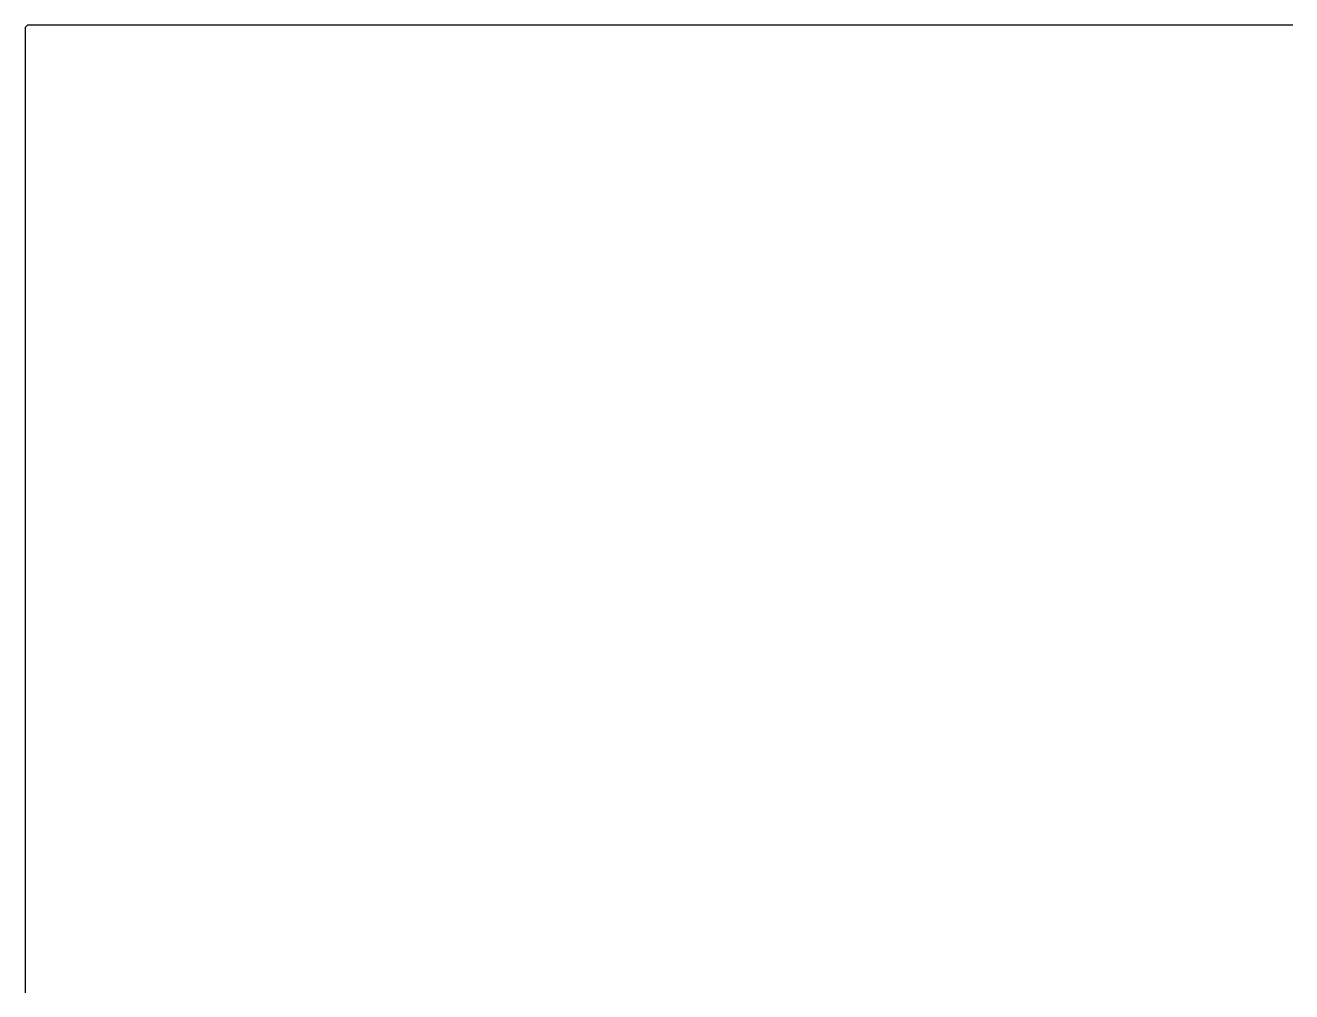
# Model space of a CAD drawing. Extents: x 7 to 316, y 15 to 485.
# Drawn here: x 7.4 to 84.4, y 426.4 to 485.2 of the extents above; entities that cross this region are included whole.
import ezdxf

# ---------------------------------------------------------------- set-up
doc = ezdxf.new("R2010")
doc.units = 0

msp = doc.modelspace()

# ---------------------------------------------------------------- linework, layer by layer
at = {"layer": 'contour_0'}
for p, q in [((7.5, 485.25), (7.375, 485.125)), ((7.375, 485.125), (7.375, 485)), ((7.375, 485), (7.375, 484.875)), ((7.375, 484.875), (7.375, 484.75)), ((7.375, 484.75), (7.375, 484.625)), ((7.625, 485.25), (7.5, 485.25)), ((7.5, 485.25), (7.5, 485.25)), ((7.75, 485.25), (7.625, 485.25)), ((7.875, 485.25), (7.75, 485.25)), ((8, 485.25), (7.875, 485.25)), ((8.125, 485.25), (8, 485.25)), ((8.25, 485.25), (8.125, 485.25)), ((8.375, 485.25), (8.25, 485.25)), ((8.5, 485.25), (8.375, 485.25)), ((8.625, 485.25), (8.5, 485.25)), ((8.75, 485.25), (8.625, 485.25)), ((8.875, 485.25), (8.75, 485.25)), ((9, 485.25), (8.875, 485.25)), ((9.125, 485.25), (9, 485.25)), ((9.25, 485.25), (9.125, 485.25)), ((9.375, 485.25), (9.25, 485.25)), ((9.5, 485.25), (9.375, 485.25)), ((9.625, 485.25), (9.5, 485.25)), ((9.75, 485.25), (9.625, 485.25)), ((9.875, 485.25), (9.75, 485.25)), ((10, 485.25), (9.875, 485.25)), ((10.125, 485.25), (10, 485.25)), ((10.25, 485.25), (10.125, 485.25)), ((10.375, 485.25), (10.25, 485.25)), ((10.5, 485.25), (10.375, 485.25)), ((10.625, 485.25), (10.5, 485.25)), ((10.75, 485.25), (10.625, 485.25)), ((10.875, 485.25), (10.75, 485.25)), ((11, 485.25), (10.875, 485.25)), ((11.125, 485.25), (11, 485.25)), ((11.25, 485.25), (11.125, 485.25)), ((11.375, 485.25), (11.25, 485.25)), ((11.5, 485.25), (11.375, 485.25)), ((11.625, 485.25), (11.5, 485.25)), ((11.75, 485.25), (11.625, 485.25)), ((11.875, 485.25), (11.75, 485.25)), ((12, 485.25), (11.875, 485.25)), ((12.125, 485.25), (12, 485.25)), ((12.25, 485.25), (12.125, 485.25)), ((12.375, 485.25), (12.25, 485.25)), ((12.5, 485.25), (12.375, 485.25)), ((12.625, 485.25), (12.5, 485.25)), ((12.75, 485.25), (12.625, 485.25)), ((12.875, 485.25), (12.75, 485.25)), ((13, 485.25), (12.875, 485.25)), ((13.125, 485.25), (13, 485.25)), ((13.25, 485.25), (13.125, 485.25)), ((13.375, 485.25), (13.25, 485.25)), ((13.5, 485.25), (13.375, 485.25)), ((13.625, 485.25), (13.5, 485.25)), ((13.75, 485.25), (13.625, 485.25)), ((13.875, 485.25), (13.75, 485.25)), ((14, 485.25), (13.875, 485.25)), ((14.125, 485.25), (14, 485.25)), ((14.25, 485.25), (14.125, 485.25)), ((14.375, 485.25), (14.25, 485.25)), ((14.5, 485.25), (14.375, 485.25)), ((14.625, 485.25), (14.5, 485.25)), ((14.75, 485.25), (14.625, 485.25)), ((14.875, 485.25), (14.75, 485.25)), ((15, 485.25), (14.875, 485.25)), ((15.125, 485.25), (15, 485.25)), ((15.25, 485.25), (15.125, 485.25)), ((15.375, 485.25), (15.25, 485.25)), ((15.5, 485.25), (15.375, 485.25)), ((15.625, 485.25), (15.5, 485.25)), ((15.75, 485.25), (15.625, 485.25)), ((15.875, 485.25), (15.75, 485.25)), ((16, 485.25), (15.875, 485.25)), ((16.125, 485.25), (16, 485.25)), ((16.25, 485.25), (16.125, 485.25)), ((16.375, 485.25), (16.25, 485.25)), ((16.5, 485.25), (16.375, 485.25)), ((16.625, 485.25), (16.5, 485.25)), ((16.75, 485.25), (16.625, 485.25)), ((16.875, 485.25), (16.75, 485.25)), ((17, 485.25), (16.875, 485.25)), ((17.125, 485.25), (17, 485.25)), ((17.25, 485.25), (17.125, 485.25)), ((17.375, 485.25), (17.25, 485.25)), ((17.5, 485.25), (17.375, 485.25)), ((17.625, 485.25), (17.5, 485.25)), ((17.75, 485.25), (17.625, 485.25)), ((17.875, 485.25), (17.75, 485.25)), ((18, 485.25), (17.875, 485.25)), ((18.125, 485.25), (18, 485.25)), ((18.25, 485.25), (18.125, 485.25)), ((18.375, 485.25), (18.25, 485.25)), ((18.5, 485.25), (18.375, 485.25)), ((18.625, 485.25), (18.5, 485.25)), ((18.75, 485.25), (18.625, 485.25)), ((18.875, 485.25), (18.75, 485.25)), ((19, 485.25), (18.875, 485.25)), ((19.125, 485.25), (19, 485.25)), ((19.25, 485.25), (19.125, 485.25)), ((19.375, 485.25), (19.25, 485.25)), ((19.5, 485.25), (19.375, 485.25)), ((19.625, 485.25), (19.5, 485.25)), ((19.75, 485.25), (19.625, 485.25)), ((19.875, 485.25), (19.75, 485.25)), ((20, 485.25), (19.875, 485.25)), ((20.125, 485.25), (20, 485.25)), ((20.25, 485.25), (20.125, 485.25)), ((20.375, 485.25), (20.25, 485.25)), ((20.5, 485.25), (20.375, 485.25)), ((20.625, 485.25), (20.5, 485.25)), ((20.75, 485.25), (20.625, 485.25)), ((20.875, 485.25), (20.75, 485.25)), ((21, 485.25), (20.875, 485.25)), ((21.125, 485.25), (21, 485.25)), ((21.25, 485.25), (21.125, 485.25)), ((21.375, 485.25), (21.25, 485.25)), ((21.5, 485.25), (21.375, 485.25)), ((21.625, 485.25), (21.5, 485.25)), ((21.75, 485.25), (21.625, 485.25)), ((21.875, 485.25), (21.75, 485.25)), ((22, 485.25), (21.875, 485.25)), ((22.125, 485.25), (22, 485.25)), ((22.25, 485.25), (22.125, 485.25)), ((22.375, 485.25), (22.25, 485.25)), ((22.5, 485.25), (22.375, 485.25)), ((22.625, 485.25), (22.5, 485.25)), ((22.75, 485.25), (22.625, 485.25)), ((22.875, 485.25), (22.75, 485.25)), ((23, 485.25), (22.875, 485.25)), ((23.125, 485.25), (23, 485.25)), ((23.25, 485.25), (23.125, 485.25)), ((23.375, 485.25), (23.25, 485.25)), ((23.5, 485.25), (23.375, 485.25)), ((23.625, 485.25), (23.5, 485.25)), ((23.75, 485.25), (23.625, 485.25)), ((23.875, 485.25), (23.75, 485.25)), ((24, 485.25), (23.875, 485.25)), ((24.125, 485.25), (24, 485.25)), ((24.25, 485.25), (24.125, 485.25)), ((24.375, 485.25), (24.25, 485.25)), ((24.5, 485.25), (24.375, 485.25)), ((24.625, 485.25), (24.5, 485.25)), ((24.75, 485.25), (24.625, 485.25)), ((24.875, 485.25), (24.75, 485.25)), ((25, 485.25), (24.875, 485.25)), ((25.125, 485.25), (25, 485.25)), ((25.25, 485.25), (25.125, 485.25)), ((25.375, 485.25), (25.25, 485.25)), ((25.5, 485.25), (25.375, 485.25)), ((25.625, 485.25), (25.5, 485.25)), ((25.75, 485.25), (25.625, 485.25)), ((25.875, 485.25), (25.75, 485.25)), ((26, 485.25), (25.875, 485.25)), ((26.125, 485.25), (26, 485.25)), ((26.25, 485.25), (26.125, 485.25)), ((26.375, 485.25), (26.25, 485.25)), ((26.5, 485.25), (26.375, 485.25)), ((26.625, 485.25), (26.5, 485.25)), ((26.75, 485.25), (26.625, 485.25)), ((26.875, 485.25), (26.75, 485.25)), ((27, 485.25), (26.875, 485.25)), ((27.125, 485.25), (27, 485.25)), ((27.25, 485.25), (27.125, 485.25)), ((27.375, 485.25), (27.25, 485.25)), ((27.5, 485.25), (27.375, 485.25)), ((27.625, 485.25), (27.5, 485.25)), ((27.75, 485.25), (27.625, 485.25)), ((27.875, 485.25), (27.75, 485.25)), ((28, 485.25), (27.875, 485.25)), ((28.125, 485.25), (28, 485.25)), ((28.25, 485.25), (28.125, 485.25)), ((28.375, 485.25), (28.25, 485.25)), ((28.5, 485.25), (28.375, 485.25)), ((28.625, 485.25), (28.5, 485.25)), ((28.75, 485.25), (28.625, 485.25)), ((28.875, 485.25), (28.75, 485.25)), ((29, 485.25), (28.875, 485.25)), ((29.125, 485.25), (29, 485.25)), ((29.25, 485.25), (29.125, 485.25)), ((29.375, 485.25), (29.25, 485.25)), ((29.5, 485.25), (29.375, 485.25)), ((29.625, 485.25), (29.5, 485.25)), ((29.75, 485.25), (29.625, 485.25)), ((29.875, 485.25), (29.75, 485.25)), ((30, 485.25), (29.875, 485.25)), ((30.125, 485.25), (30, 485.25)), ((30.25, 485.25), (30.125, 485.25)), ((30.375, 485.25), (30.25, 485.25)), ((30.5, 485.25), (30.375, 485.25)), ((30.625, 485.25), (30.5, 485.25)), ((30.75, 485.25), (30.625, 485.25)), ((30.875, 485.25), (30.75, 485.25)), ((31, 485.25), (30.875, 485.25)), ((31.125, 485.25), (31, 485.25)), ((31.25, 485.25), (31.125, 485.25)), ((31.375, 485.25), (31.25, 485.25)), ((31.5, 485.25), (31.375, 485.25)), ((31.625, 485.25), (31.5, 485.25)), ((31.75, 485.25), (31.625, 485.25)), ((31.875, 485.25), (31.75, 485.25)), ((32, 485.25), (31.875, 485.25)), ((32.125, 485.25), (32, 485.25)), ((32.25, 485.25), (32.125, 485.25)), ((32.375, 485.25), (32.25, 485.25)), ((32.5, 485.25), (32.375, 485.25)), ((32.625, 485.25), (32.5, 485.25)), ((32.75, 485.25), (32.625, 485.25)), ((32.875, 485.25), (32.75, 485.25)), ((33, 485.25), (32.875, 485.25)), ((33.125, 485.25), (33, 485.25)), ((33.25, 485.25), (33.125, 485.25)), ((33.375, 485.25), (33.25, 485.25)), ((33.5, 485.25), (33.375, 485.25)), ((33.625, 485.25), (33.5, 485.25)), ((33.75, 485.25), (33.625, 485.25)), ((33.875, 485.25), (33.75, 485.25)), ((34, 485.25), (33.875, 485.25)), ((34.125, 485.25), (34, 485.25)), ((34.25, 485.25), (34.125, 485.25)), ((34.375, 485.25), (34.25, 485.25)), ((34.5, 485.25), (34.375, 485.25)), ((34.625, 485.25), (34.5, 485.25)), ((34.75, 485.25), (34.625, 485.25)), ((34.875, 485.25), (34.75, 485.25)), ((35, 485.25), (34.875, 485.25)), ((35.125, 485.25), (35, 485.25)), ((35.25, 485.25), (35.125, 485.25)), ((35.375, 485.25), (35.25, 485.25)), ((35.5, 485.25), (35.375, 485.25)), ((35.625, 485.25), (35.5, 485.25)), ((35.75, 485.25), (35.625, 485.25)), ((35.875, 485.25), (35.75, 485.25)), ((36, 485.25), (35.875, 485.25)), ((36.125, 485.25), (36, 485.25)), ((36.25, 485.25), (36.125, 485.25)), ((36.375, 485.25), (36.25, 485.25)), ((36.5, 485.25), (36.375, 485.25)), ((36.625, 485.25), (36.5, 485.25)), ((36.75, 485.25), (36.625, 485.25)), ((36.875, 485.25), (36.75, 485.25)), ((37, 485.25), (36.875, 485.25)), ((37.125, 485.25), (37, 485.25)), ((37.25, 485.25), (37.125, 485.25)), ((37.375, 485.25), (37.25, 485.25)), ((37.5, 485.25), (37.375, 485.25)), ((37.625, 485.25), (37.5, 485.25)), ((37.75, 485.25), (37.625, 485.25)), ((37.875, 485.25), (37.75, 485.25)), ((38, 485.25), (37.875, 485.25)), ((38.125, 485.25), (38, 485.25)), ((38.25, 485.25), (38.125, 485.25)), ((38.375, 485.25), (38.25, 485.25)), ((38.5, 485.25), (38.375, 485.25)), ((38.625, 485.25), (38.5, 485.25)), ((38.75, 485.25), (38.625, 485.25)), ((38.875, 485.25), (38.75, 485.25)), ((39, 485.25), (38.875, 485.25)), ((39.125, 485.25), (39, 485.25)), ((39.25, 485.25), (39.125, 485.25)), ((39.375, 485.25), (39.25, 485.25)), ((39.5, 485.25), (39.375, 485.25)), ((39.625, 485.25), (39.5, 485.25)), ((39.75, 485.25), (39.625, 485.25)), ((39.875, 485.25), (39.75, 485.25)), ((40, 485.25), (39.875, 485.25)), ((40.125, 485.25), (40, 485.25)), ((40.25, 485.25), (40.125, 485.25)), ((40.375, 485.25), (40.25, 485.25)), ((40.5, 485.25), (40.375, 485.25)), ((40.625, 485.25), (40.5, 485.25)), ((40.75, 485.25), (40.625, 485.25)), ((40.875, 485.25), (40.75, 485.25)), ((41, 485.25), (40.875, 485.25)), ((41.125, 485.25), (41, 485.25)), ((41.25, 485.25), (41.125, 485.25)), ((41.375, 485.25), (41.25, 485.25)), ((41.5, 485.25), (41.375, 485.25)), ((41.625, 485.25), (41.5, 485.25)), ((41.75, 485.25), (41.625, 485.25)), ((41.875, 485.25), (41.75, 485.25)), ((42, 485.25), (41.875, 485.25)), ((42.125, 485.25), (42, 485.25)), ((42.25, 485.25), (42.125, 485.25)), ((42.375, 485.25), (42.25, 485.25)), ((42.5, 485.25), (42.375, 485.25)), ((42.625, 485.25), (42.5, 485.25)), ((42.75, 485.25), (42.625, 485.25)), ((42.875, 485.25), (42.75, 485.25)), ((43, 485.25), (42.875, 485.25)), ((43.125, 485.25), (43, 485.25)), ((43.25, 485.25), (43.125, 485.25)), ((43.375, 485.25), (43.25, 485.25)), ((43.5, 485.25), (43.375, 485.25)), ((43.625, 485.25), (43.5, 485.25)), ((43.75, 485.25), (43.625, 485.25)), ((43.875, 485.25), (43.75, 485.25)), ((44, 485.25), (43.875, 485.25)), ((44.125, 485.25), (44, 485.25)), ((44.25, 485.25), (44.125, 485.25)), ((44.375, 485.25), (44.25, 485.25)), ((44.5, 485.25), (44.375, 485.25)), ((44.625, 485.25), (44.5, 485.25)), ((44.75, 485.25), (44.625, 485.25)), ((44.875, 485.25), (44.75, 485.25)), ((45, 485.25), (44.875, 485.25)), ((45.125, 485.25), (45, 485.25)), ((45.25, 485.25), (45.125, 485.25)), ((45.375, 485.25), (45.25, 485.25)), ((45.5, 485.25), (45.375, 485.25)), ((45.625, 485.25), (45.5, 485.25)), ((45.75, 485.25), (45.625, 485.25)), ((45.875, 485.25), (45.75, 485.25)), ((46, 485.25), (45.875, 485.25)), ((46.125, 485.25), (46, 485.25)), ((46.25, 485.25), (46.125, 485.25)), ((46.375, 485.25), (46.25, 485.25)), ((46.5, 485.25), (46.375, 485.25)), ((46.625, 485.25), (46.5, 485.25)), ((46.75, 485.25), (46.625, 485.25)), ((46.875, 485.25), (46.75, 485.25)), ((47, 485.25), (46.875, 485.25)), ((47.125, 485.25), (47, 485.25)), ((47.25, 485.25), (47.125, 485.25)), ((47.375, 485.25), (47.25, 485.25)), ((47.5, 485.25), (47.375, 485.25)), ((47.625, 485.25), (47.5, 485.25)), ((47.75, 485.25), (47.625, 485.25)), ((47.875, 485.25), (47.75, 485.25)), ((48, 485.25), (47.875, 485.25)), ((48.125, 485.25), (48, 485.25)), ((48.25, 485.25), (48.125, 485.25)), ((48.375, 485.25), (48.25, 485.25)), ((48.5, 485.25), (48.375, 485.25)), ((48.625, 485.25), (48.5, 485.25)), ((48.75, 485.25), (48.625, 485.25)), ((48.875, 485.25), (48.75, 485.25)), ((49, 485.25), (48.875, 485.25)), ((49.125, 485.25), (49, 485.25)), ((49.25, 485.25), (49.125, 485.25)), ((49.375, 485.25), (49.25, 485.25)), ((49.5, 485.25), (49.375, 485.25)), ((49.625, 485.25), (49.5, 485.25)), ((49.75, 485.25), (49.625, 485.25)), ((49.875, 485.25), (49.75, 485.25)), ((50, 485.25), (49.875, 485.25)), ((50.125, 485.25), (50, 485.25)), ((50.25, 485.25), (50.125, 485.25)), ((50.375, 485.25), (50.25, 485.25)), ((50.5, 485.25), (50.375, 485.25)), ((50.625, 485.25), (50.5, 485.25)), ((50.75, 485.25), (50.625, 485.25)), ((50.875, 485.25), (50.75, 485.25)), ((51, 485.25), (50.875, 485.25)), ((51.125, 485.25), (51, 485.25)), ((51.25, 485.25), (51.125, 485.25)), ((51.375, 485.25), (51.25, 485.25)), ((51.5, 485.25), (51.375, 485.25)), ((51.625, 485.25), (51.5, 485.25)), ((51.75, 485.25), (51.625, 485.25)), ((51.875, 485.25), (51.75, 485.25)), ((52, 485.25), (51.875, 485.25)), ((52.125, 485.25), (52, 485.25)), ((52.25, 485.25), (52.125, 485.25)), ((52.375, 485.25), (52.25, 485.25)), ((52.5, 485.25), (52.375, 485.25)), ((52.625, 485.25), (52.5, 485.25)), ((52.75, 485.25), (52.625, 485.25)), ((52.875, 485.25), (52.75, 485.25)), ((53, 485.25), (52.875, 485.25)), ((53.125, 485.25), (53, 485.25)), ((53.25, 485.25), (53.125, 485.25)), ((53.375, 485.25), (53.25, 485.25)), ((53.5, 485.25), (53.375, 485.25)), ((53.625, 485.25), (53.5, 485.25)), ((53.75, 485.25), (53.625, 485.25)), ((53.875, 485.25), (53.75, 485.25)), ((54, 485.25), (53.875, 485.25)), ((54.125, 485.25), (54, 485.25)), ((54.25, 485.25), (54.125, 485.25)), ((54.375, 485.25), (54.25, 485.25)), ((54.5, 485.25), (54.375, 485.25)), ((54.625, 485.25), (54.5, 485.25)), ((54.75, 485.25), (54.625, 485.25)), ((54.875, 485.25), (54.75, 485.25)), ((55, 485.25), (54.875, 485.25)), ((55.125, 485.25), (55, 485.25)), ((55.25, 485.25), (55.125, 485.25)), ((55.375, 485.25), (55.25, 485.25)), ((55.5, 485.25), (55.375, 485.25)), ((55.625, 485.25), (55.5, 485.25)), ((55.75, 485.25), (55.625, 485.25)), ((55.875, 485.25), (55.75, 485.25)), ((56, 485.25), (55.875, 485.25)), ((56.125, 485.25), (56, 485.25)), ((56.25, 485.25), (56.125, 485.25)), ((56.375, 485.25), (56.25, 485.25)), ((56.5, 485.25), (56.375, 485.25)), ((56.625, 485.25), (56.5, 485.25)), ((56.75, 485.25), (56.625, 485.25)), ((56.875, 485.25), (56.75, 485.25)), ((57, 485.25), (56.875, 485.25)), ((57.125, 485.25), (57, 485.25)), ((57.25, 485.25), (57.125, 485.25)), ((57.375, 485.25), (57.25, 485.25)), ((57.5, 485.25), (57.375, 485.25)), ((57.625, 485.25), (57.5, 485.25)), ((57.75, 485.25), (57.625, 485.25)), ((57.875, 485.25), (57.75, 485.25)), ((58, 485.25), (57.875, 485.25)), ((58.125, 485.25), (58, 485.25)), ((58.25, 485.25), (58.125, 485.25)), ((58.375, 485.25), (58.25, 485.25)), ((58.5, 485.25), (58.375, 485.25)), ((58.625, 485.25), (58.5, 485.25)), ((58.75, 485.25), (58.625, 485.25)), ((58.875, 485.25), (58.75, 485.25)), ((59, 485.25), (58.875, 485.25)), ((59.125, 485.25), (59, 485.25)), ((59.25, 485.25), (59.125, 485.25)), ((59.375, 485.25), (59.25, 485.25)), ((59.5, 485.25), (59.375, 485.25)), ((59.625, 485.25), (59.5, 485.25)), ((59.75, 485.25), (59.625, 485.25)), ((59.875, 485.25), (59.75, 485.25)), ((60, 485.25), (59.875, 485.25)), ((60.125, 485.25), (60, 485.25)), ((60.25, 485.25), (60.125, 485.25)), ((60.375, 485.25), (60.25, 485.25)), ((60.5, 485.25), (60.375, 485.25)), ((60.625, 485.25), (60.5, 485.25)), ((60.75, 485.25), (60.625, 485.25)), ((60.875, 485.25), (60.75, 485.25)), ((61, 485.25), (60.875, 485.25)), ((61.125, 485.25), (61, 485.25)), ((61.25, 485.25), (61.125, 485.25)), ((61.375, 485.25), (61.25, 485.25)), ((61.5, 485.25), (61.375, 485.25)), ((61.625, 485.25), (61.5, 485.25)), ((61.75, 485.25), (61.625, 485.25)), ((61.875, 485.25), (61.75, 485.25)), ((62, 485.25), (61.875, 485.25)), ((62.125, 485.25), (62, 485.25)), ((62.25, 485.25), (62.125, 485.25)), ((62.375, 485.25), (62.25, 485.25)), ((62.5, 485.25), (62.375, 485.25)), ((62.625, 485.25), (62.5, 485.25)), ((62.75, 485.25), (62.625, 485.25)), ((62.875, 485.25), (62.75, 485.25)), ((63, 485.25), (62.875, 485.25)), ((63.125, 485.25), (63, 485.25)), ((63.25, 485.25), (63.125, 485.25)), ((63.375, 485.25), (63.25, 485.25)), ((63.5, 485.25), (63.375, 485.25)), ((63.625, 485.25), (63.5, 485.25)), ((63.75, 485.25), (63.625, 485.25)), ((63.875, 485.25), (63.75, 485.25)), ((64, 485.25), (63.875, 485.25)), ((64.125, 485.25), (64, 485.25)), ((64.25, 485.25), (64.125, 485.25)), ((64.375, 485.25), (64.25, 485.25)), ((64.5, 485.25), (64.375, 485.25)), ((64.625, 485.25), (64.5, 485.25)), ((64.75, 485.25), (64.625, 485.25)), ((64.875, 485.25), (64.75, 485.25)), ((65, 485.25), (64.875, 485.25)), ((65.125, 485.25), (65, 485.25)), ((65.25, 485.25), (65.125, 485.25)), ((65.375, 485.25), (65.25, 485.25)), ((65.5, 485.25), (65.375, 485.25)), ((65.625, 485.25), (65.5, 485.25)), ((65.75, 485.25), (65.625, 485.25)), ((65.875, 485.25), (65.75, 485.25)), ((66, 485.25), (65.875, 485.25)), ((66.125, 485.25), (66, 485.25)), ((66.25, 485.25), (66.125, 485.25)), ((66.375, 485.25), (66.25, 485.25)), ((66.5, 485.25), (66.375, 485.25)), ((66.625, 485.25), (66.5, 485.25)), ((66.75, 485.25), (66.625, 485.25)), ((66.875, 485.25), (66.75, 485.25)), ((67, 485.25), (66.875, 485.25)), ((67.125, 485.25), (67, 485.25)), ((67.25, 485.25), (67.125, 485.25)), ((67.375, 485.25), (67.25, 485.25)), ((67.5, 485.25), (67.375, 485.25)), ((67.625, 485.25), (67.5, 485.25)), ((67.75, 485.25), (67.625, 485.25)), ((67.875, 485.25), (67.75, 485.25)), ((68, 485.25), (67.875, 485.25)), ((68.125, 485.25), (68, 485.25)), ((68.25, 485.25), (68.125, 485.25)), ((68.375, 485.25), (68.25, 485.25)), ((68.5, 485.25), (68.375, 485.25)), ((68.625, 485.25), (68.5, 485.25)), ((68.75, 485.25), (68.625, 485.25)), ((68.875, 485.25), (68.75, 485.25)), ((69, 485.25), (68.875, 485.25)), ((69.125, 485.25), (69, 485.25)), ((69.25, 485.25), (69.125, 485.25)), ((69.375, 485.25), (69.25, 485.25)), ((69.5, 485.25), (69.375, 485.25)), ((69.625, 485.25), (69.5, 485.25)), ((69.75, 485.25), (69.625, 485.25)), ((69.875, 485.25), (69.75, 485.25)), ((70, 485.25), (69.875, 485.25)), ((70.125, 485.25), (70, 485.25)), ((70.25, 485.25), (70.125, 485.25)), ((70.375, 485.25), (70.25, 485.25)), ((70.5, 485.25), (70.375, 485.25)), ((70.625, 485.25), (70.5, 485.25)), ((70.75, 485.25), (70.625, 485.25)), ((70.875, 485.25), (70.75, 485.25)), ((71, 485.25), (70.875, 485.25)), ((71.125, 485.25), (71, 485.25)), ((71.25, 485.25), (71.125, 485.25)), ((71.375, 485.25), (71.25, 485.25)), ((71.5, 485.25), (71.375, 485.25)), ((71.625, 485.25), (71.5, 485.25)), ((71.75, 485.25), (71.625, 485.25)), ((71.875, 485.25), (71.75, 485.25)), ((72, 485.25), (71.875, 485.25)), ((72.125, 485.25), (72, 485.25)), ((72.25, 485.25), (72.125, 485.25)), ((72.375, 485.25), (72.25, 485.25)), ((72.5, 485.25), (72.375, 485.25)), ((72.625, 485.25), (72.5, 485.25)), ((72.75, 485.25), (72.625, 485.25)), ((72.875, 485.25), (72.75, 485.25)), ((73, 485.25), (72.875, 485.25)), ((73.125, 485.25), (73, 485.25)), ((73.25, 485.25), (73.125, 485.25)), ((73.375, 485.25), (73.25, 485.25)), ((73.5, 485.25), (73.375, 485.25)), ((73.625, 485.25), (73.5, 485.25)), ((73.75, 485.25), (73.625, 485.25)), ((73.875, 485.25), (73.75, 485.25)), ((74, 485.25), (73.875, 485.25)), ((74.125, 485.25), (74, 485.25)), ((74.25, 485.25), (74.125, 485.25)), ((74.375, 485.25), (74.25, 485.25)), ((74.5, 485.25), (74.375, 485.25)), ((74.625, 485.25), (74.5, 485.25)), ((74.75, 485.25), (74.625, 485.25)), ((74.875, 485.25), (74.75, 485.25)), ((75, 485.25), (74.875, 485.25)), ((75.125, 485.25), (75, 485.25)), ((75.25, 485.25), (75.125, 485.25)), ((75.375, 485.25), (75.25, 485.25)), ((75.5, 485.25), (75.375, 485.25)), ((75.625, 485.25), (75.5, 485.25)), ((75.75, 485.25), (75.625, 485.25)), ((75.875, 485.25), (75.75, 485.25)), ((76, 485.25), (75.875, 485.25)), ((76.125, 485.25), (76, 485.25)), ((76.25, 485.25), (76.125, 485.25)), ((76.375, 485.25), (76.25, 485.25)), ((76.5, 485.25), (76.375, 485.25)), ((76.625, 485.25), (76.5, 485.25)), ((76.75, 485.25), (76.625, 485.25)), ((76.875, 485.25), (76.75, 485.25)), ((77, 485.25), (76.875, 485.25)), ((77.125, 485.25), (77, 485.25)), ((77.25, 485.25), (77.125, 485.25)), ((77.375, 485.25), (77.25, 485.25)), ((77.5, 485.25), (77.375, 485.25)), ((77.625, 485.25), (77.5, 485.25)), ((77.75, 485.25), (77.625, 485.25)), ((77.875, 485.25), (77.75, 485.25)), ((78, 485.25), (77.875, 485.25)), ((78.125, 485.25), (78, 485.25)), ((78.25, 485.25), (78.125, 485.25)), ((78.375, 485.25), (78.25, 485.25)), ((78.5, 485.25), (78.375, 485.25)), ((78.625, 485.25), (78.5, 485.25)), ((78.75, 485.25), (78.625, 485.25)), ((78.875, 485.25), (78.75, 485.25)), ((79, 485.25), (78.875, 485.25)), ((79.125, 485.25), (79, 485.25)), ((79.25, 485.25), (79.125, 485.25)), ((79.375, 485.25), (79.25, 485.25)), ((79.5, 485.25), (79.375, 485.25)), ((79.625, 485.25), (79.5, 485.25)), ((79.75, 485.25), (79.625, 485.25)), ((79.875, 485.25), (79.75, 485.25)), ((80, 485.25), (79.875, 485.25)), ((80.125, 485.25), (80, 485.25)), ((80.25, 485.25), (80.125, 485.25)), ((80.375, 485.25), (80.25, 485.25)), ((80.5, 485.25), (80.375, 485.25)), ((80.625, 485.25), (80.5, 485.25)), ((80.75, 485.25), (80.625, 485.25)), ((80.875, 485.25), (80.75, 485.25)), ((81, 485.25), (80.875, 485.25)), ((81.125, 485.25), (81, 485.25)), ((81.25, 485.25), (81.125, 485.25)), ((81.375, 485.25), (81.25, 485.25)), ((81.5, 485.25), (81.375, 485.25)), ((81.625, 485.25), (81.5, 485.25)), ((81.75, 485.25), (81.625, 485.25)), ((81.875, 485.25), (81.75, 485.25)), ((82, 485.25), (81.875, 485.25)), ((82.125, 485.25), (82, 485.25)), ((82.25, 485.25), (82.125, 485.25)), ((82.375, 485.25), (82.25, 485.25)), ((82.5, 485.25), (82.375, 485.25)), ((82.625, 485.25), (82.5, 485.25)), ((82.75, 485.25), (82.625, 485.25)), ((82.875, 485.25), (82.75, 485.25)), ((83, 485.25), (82.875, 485.25)), ((83.125, 485.25), (83, 485.25)), ((83.25, 485.25), (83.125, 485.25)), ((83.375, 485.25), (83.25, 485.25)), ((83.5, 485.25), (83.375, 485.25)), ((83.625, 485.25), (83.5, 485.25)), ((83.75, 485.25), (83.625, 485.25)), ((83.875, 485.25), (83.75, 485.25)), ((84, 485.25), (83.875, 485.25)), ((84.125, 485.25), (84, 485.25)), ((84.25, 485.25), (84.125, 485.25)), ((84.375, 485.25), (84.25, 485.25)), ((84.5, 485.25), (84.375, 485.25)), ((7.375, 484.625), (7.375, 484.5)), ((7.375, 484.5), (7.375, 484.375)), ((7.375, 484.375), (7.375, 484.25)), ((7.375, 484.25), (7.375, 484.125)), ((7.375, 484.125), (7.375, 484)), ((7.375, 484), (7.375, 483.875)), ((7.375, 483.875), (7.375, 483.75)), ((7.375, 483.75), (7.375, 483.625)), ((7.375, 483.625), (7.375, 483.5)), ((7.375, 483.5), (7.375, 483.375)), ((7.375, 483.375), (7.375, 483.25)), ((7.375, 483.25), (7.375, 483.125)), ((7.375, 483.125), (7.375, 483)), ((7.375, 483), (7.375, 482.875)), ((7.375, 482.875), (7.375, 482.75)), ((7.375, 482.75), (7.375, 482.625)), ((7.375, 482.625), (7.375, 482.5)), ((7.375, 482.5), (7.375, 482.375)), ((7.375, 482.375), (7.375, 482.25)), ((7.375, 482.25), (7.375, 482.125)), ((7.375, 482.125), (7.375, 482)), ((7.375, 482), (7.375, 481.875)), ((7.375, 481.875), (7.375, 481.75)), ((7.375, 481.75), (7.375, 481.625)), ((7.375, 481.625), (7.375, 481.5)), ((7.375, 481.5), (7.375, 481.375)), ((7.375, 481.375), (7.375, 481.25)), ((7.375, 481.25), (7.375, 481.125)), ((7.375, 481.125), (7.375, 481)), ((7.375, 481), (7.375, 480.875)), ((7.375, 480.875), (7.375, 480.75)), ((7.375, 480.75), (7.375, 480.625)), ((7.375, 480.625), (7.375, 480.5)), ((7.375, 480.5), (7.375, 480.375)), ((7.375, 480.375), (7.375, 480.25)), ((7.375, 480.25), (7.375, 480.125)), ((7.375, 480.125), (7.375, 480)), ((7.375, 480), (7.375, 479.875)), ((7.375, 479.875), (7.375, 479.75)), ((7.375, 479.75), (7.375, 479.625)), ((7.375, 479.625), (7.375, 479.5)), ((7.375, 479.5), (7.375, 479.375)), ((7.375, 479.375), (7.375, 479.25)), ((7.375, 479.25), (7.375, 479.125)), ((7.375, 479.125), (7.375, 479)), ((7.375, 479), (7.375, 478.875)), ((7.375, 478.875), (7.375, 478.75)), ((7.375, 478.75), (7.375, 478.625)), ((7.375, 478.625), (7.375, 478.5)), ((7.375, 478.5), (7.375, 478.375)), ((7.375, 478.375), (7.375, 478.25)), ((7.375, 478.25), (7.375, 478.125)), ((7.375, 478.125), (7.375, 478)), ((7.375, 478), (7.375, 477.875)), ((7.375, 477.875), (7.375, 477.75)), ((7.375, 477.75), (7.375, 477.625)), ((7.375, 477.625), (7.375, 477.5)), ((7.375, 477.5), (7.375, 477.375)), ((7.375, 477.375), (7.375, 477.25)), ((7.375, 477.25), (7.375, 477.125)), ((7.375, 477.125), (7.375, 477)), ((7.375, 477), (7.375, 476.875)), ((7.375, 476.875), (7.375, 476.75)), ((7.375, 476.75), (7.375, 476.625)), ((7.375, 476.625), (7.375, 476.5)), ((7.375, 476.5), (7.375, 476.375)), ((7.375, 476.375), (7.375, 476.25)), ((7.375, 476.25), (7.375, 476.125)), ((7.375, 476.125), (7.375, 476)), ((7.375, 476), (7.375, 475.875)), ((7.375, 475.875), (7.375, 475.75)), ((7.375, 475.75), (7.375, 475.625)), ((7.375, 475.625), (7.375, 475.5)), ((7.375, 475.5), (7.375, 475.375)), ((7.375, 475.375), (7.375, 475.25)), ((7.375, 475.25), (7.375, 475.125)), ((7.375, 475.125), (7.375, 475)), ((7.375, 475), (7.375, 474.875)), ((7.375, 474.875), (7.375, 474.75)), ((7.375, 474.75), (7.375, 474.625)), ((7.375, 474.625), (7.375, 474.5)), ((7.375, 474.5), (7.375, 474.375)), ((7.375, 474.375), (7.375, 474.25)), ((7.375, 474.25), (7.375, 474.125)), ((7.375, 474.125), (7.375, 474)), ((7.375, 474), (7.375, 473.875)), ((7.375, 473.875), (7.375, 473.75)), ((7.375, 473.75), (7.375, 473.625)), ((7.375, 473.625), (7.375, 473.5)), ((7.375, 473.5), (7.375, 473.375)), ((7.375, 473.375), (7.375, 473.25)), ((7.375, 473.25), (7.375, 473.125)), ((7.375, 473.125), (7.375, 473)), ((7.375, 473), (7.375, 472.875)), ((7.375, 472.875), (7.375, 472.75)), ((7.375, 472.75), (7.375, 472.625)), ((7.375, 472.625), (7.375, 472.5)), ((7.375, 472.5), (7.375, 472.375)), ((7.375, 472.375), (7.375, 472.25)), ((7.375, 472.25), (7.375, 472.125)), ((7.375, 472.125), (7.375, 472)), ((7.375, 472), (7.375, 471.875)), ((7.375, 471.875), (7.375, 471.75)), ((7.375, 471.75), (7.375, 471.625)), ((7.375, 471.625), (7.375, 471.5)), ((7.375, 471.5), (7.375, 471.375)), ((7.375, 471.375), (7.375, 471.25)), ((7.375, 471.25), (7.375, 471.125)), ((7.375, 471.125), (7.375, 471)), ((7.375, 471), (7.375, 470.875)), ((7.375, 470.875), (7.375, 470.75)), ((7.375, 470.75), (7.375, 470.625)), ((7.375, 470.625), (7.375, 470.5)), ((7.375, 470.5), (7.375, 470.375)), ((7.375, 470.375), (7.375, 470.25)), ((7.375, 470.25), (7.375, 470.125)), ((7.375, 470.125), (7.375, 470)), ((7.375, 470), (7.375, 469.875)), ((7.375, 469.875), (7.375, 469.75)), ((7.375, 469.75), (7.375, 469.625)), ((7.375, 469.625), (7.375, 469.5)), ((7.375, 469.5), (7.375, 469.375)), ((7.375, 469.375), (7.375, 469.25)), ((7.375, 469.25), (7.375, 469.125)), ((7.375, 469.125), (7.375, 469)), ((7.375, 469), (7.375, 468.875)), ((7.375, 468.875), (7.375, 468.75)), ((7.375, 468.75), (7.375, 468.625)), ((7.375, 468.625), (7.375, 468.5)), ((7.375, 468.5), (7.375, 468.375)), ((7.375, 468.375), (7.375, 468.25)), ((7.375, 468.25), (7.375, 468.125)), ((7.375, 468.125), (7.375, 468)), ((7.375, 468), (7.375, 467.875)), ((7.375, 467.875), (7.375, 467.75)), ((7.375, 467.75), (7.375, 467.625)), ((7.375, 467.625), (7.375, 467.5)), ((7.375, 467.5), (7.375, 467.375)), ((7.375, 467.375), (7.375, 467.25)), ((7.375, 467.25), (7.375, 467.125)), ((7.375, 467.125), (7.375, 467)), ((7.375, 467), (7.375, 466.875)), ((7.375, 466.875), (7.375, 466.75)), ((7.375, 466.75), (7.375, 466.625)), ((7.375, 466.625), (7.375, 466.5)), ((7.375, 466.5), (7.375, 466.375)), ((7.375, 466.375), (7.375, 466.25)), ((7.375, 466.25), (7.375, 466.125)), ((7.375, 466.125), (7.375, 466)), ((7.375, 466), (7.375, 465.875)), ((7.375, 465.875), (7.375, 465.75)), ((7.375, 465.75), (7.375, 465.625)), ((7.375, 465.625), (7.375, 465.5)), ((7.375, 465.5), (7.375, 465.375)), ((7.375, 465.375), (7.375, 465.25)), ((7.375, 465.25), (7.375, 465.125)), ((7.375, 465.125), (7.375, 465)), ((7.375, 465), (7.375, 464.875)), ((7.375, 464.875), (7.375, 464.75)), ((7.375, 464.75), (7.375, 464.625)), ((7.375, 464.625), (7.375, 464.5)), ((7.375, 464.5), (7.375, 464.375)), ((7.375, 464.375), (7.375, 464.25)), ((7.375, 464.25), (7.375, 464.125)), ((7.375, 464.125), (7.375, 464)), ((7.375, 464), (7.375, 463.875)), ((7.375, 463.875), (7.375, 463.75)), ((7.375, 463.75), (7.375, 463.625)), ((7.375, 463.625), (7.375, 463.5)), ((7.375, 463.5), (7.375, 463.375)), ((7.375, 463.375), (7.375, 463.25)), ((7.375, 463.25), (7.375, 463.125)), ((7.375, 463.125), (7.375, 463)), ((7.375, 463), (7.375, 462.875)), ((7.375, 462.875), (7.375, 462.75)), ((7.375, 462.75), (7.375, 462.625)), ((7.375, 462.625), (7.375, 462.5)), ((7.375, 462.5), (7.375, 462.375)), ((7.375, 462.375), (7.375, 462.25)), ((7.375, 462.25), (7.375, 462.125)), ((7.375, 462.125), (7.375, 462)), ((7.375, 462), (7.375, 461.875)), ((7.375, 461.875), (7.375, 461.75)), ((7.375, 461.75), (7.375, 461.625)), ((7.375, 461.625), (7.375, 461.5)), ((7.375, 461.5), (7.375, 461.375)), ((7.375, 461.375), (7.375, 461.25)), ((7.375, 461.25), (7.375, 461.125)), ((7.375, 461.125), (7.375, 461)), ((7.375, 461), (7.375, 460.875)), ((7.375, 460.875), (7.375, 460.75)), ((7.375, 460.75), (7.375, 460.625)), ((7.375, 460.625), (7.375, 460.5)), ((7.375, 460.5), (7.375, 460.375)), ((7.375, 460.375), (7.375, 460.25)), ((7.375, 460.25), (7.375, 460.125)), ((7.375, 460.125), (7.375, 460)), ((7.375, 460), (7.375, 459.875)), ((7.375, 459.875), (7.375, 459.75)), ((7.375, 459.75), (7.375, 459.625)), ((7.375, 459.625), (7.375, 459.5)), ((7.375, 459.5), (7.375, 459.375)), ((7.375, 459.375), (7.375, 459.25)), ((7.375, 459.25), (7.375, 459.125)), ((7.375, 459.125), (7.375, 459)), ((7.375, 459), (7.375, 458.875)), ((7.375, 458.875), (7.375, 458.75)), ((7.375, 458.75), (7.375, 458.625)), ((7.375, 458.625), (7.375, 458.5)), ((7.375, 458.5), (7.375, 458.375)), ((7.375, 458.375), (7.375, 458.25)), ((7.375, 458.25), (7.375, 458.125)), ((7.375, 458.125), (7.375, 458)), ((7.375, 458), (7.375, 457.875)), ((7.375, 457.875), (7.375, 457.75)), ((7.375, 457.75), (7.375, 457.625)), ((7.375, 457.625), (7.375, 457.5)), ((7.375, 457.5), (7.375, 457.375)), ((7.375, 457.375), (7.375, 457.25)), ((7.375, 457.25), (7.375, 457.125)), ((7.375, 457.125), (7.375, 457)), ((7.375, 457), (7.375, 456.875)), ((7.375, 456.875), (7.375, 456.75)), ((7.375, 456.75), (7.375, 456.625)), ((7.375, 456.625), (7.375, 456.5)), ((7.375, 456.5), (7.375, 456.375)), ((7.375, 456.375), (7.375, 456.25)), ((7.375, 456.25), (7.375, 456.125)), ((7.375, 456.125), (7.375, 456)), ((7.375, 456), (7.375, 455.875)), ((7.375, 455.875), (7.375, 455.75)), ((7.375, 455.75), (7.375, 455.625)), ((7.375, 455.625), (7.375, 455.5)), ((7.375, 455.5), (7.375, 455.375)), ((7.375, 455.375), (7.375, 455.25)), ((7.375, 455.25), (7.375, 455.125)), ((7.375, 455.125), (7.375, 455)), ((7.375, 455), (7.375, 454.875)), ((7.375, 454.875), (7.375, 454.75)), ((7.375, 454.75), (7.375, 454.625)), ((7.375, 454.625), (7.375, 454.5)), ((7.375, 454.5), (7.375, 454.375)), ((7.375, 454.375), (7.375, 454.25)), ((7.375, 454.25), (7.375, 454.125)), ((7.375, 454.125), (7.375, 454)), ((7.375, 454), (7.375, 453.875)), ((7.375, 453.875), (7.375, 453.75)), ((7.375, 453.75), (7.375, 453.625)), ((7.375, 453.625), (7.375, 453.5)), ((7.375, 453.5), (7.375, 453.375)), ((7.375, 453.375), (7.375, 453.25)), ((7.375, 453.25), (7.375, 453.125)), ((7.375, 453.125), (7.375, 453)), ((7.375, 453), (7.375, 452.875)), ((7.375, 452.875), (7.375, 452.75)), ((7.375, 452.75), (7.375, 452.625)), ((7.375, 452.625), (7.375, 452.5)), ((7.375, 452.5), (7.375, 452.375)), ((7.375, 452.375), (7.375, 452.25)), ((7.375, 452.25), (7.375, 452.125)), ((7.375, 452.125), (7.375, 452)), ((7.375, 452), (7.375, 451.875)), ((7.375, 451.875), (7.375, 451.75)), ((7.375, 451.75), (7.375, 451.625)), ((7.375, 451.625), (7.375, 451.5)), ((7.375, 451.5), (7.375, 451.375)), ((7.375, 451.375), (7.375, 451.25)), ((7.375, 451.25), (7.375, 451.125)), ((7.375, 451.125), (7.375, 451)), ((7.375, 451), (7.375, 450.875)), ((7.375, 450.875), (7.375, 450.75)), ((7.375, 450.75), (7.375, 450.625)), ((7.375, 450.625), (7.375, 450.5)), ((7.375, 450.5), (7.375, 450.375)), ((7.375, 450.375), (7.375, 450.25)), ((7.375, 450.25), (7.375, 450.125)), ((7.375, 450.125), (7.375, 450)), ((7.375, 450), (7.375, 449.875)), ((7.375, 449.875), (7.375, 449.75)), ((7.375, 449.75), (7.375, 449.625)), ((7.375, 449.625), (7.375, 449.5)), ((7.375, 449.5), (7.375, 449.375)), ((7.375, 449.375), (7.375, 449.25)), ((7.375, 449.25), (7.375, 449.125)), ((7.375, 449.125), (7.375, 449)), ((7.375, 449), (7.375, 448.875)), ((7.375, 448.875), (7.375, 448.75)), ((7.375, 448.75), (7.375, 448.625)), ((7.375, 448.625), (7.375, 448.5)), ((7.375, 448.5), (7.375, 448.375)), ((7.375, 448.375), (7.375, 448.25)), ((7.375, 448.25), (7.375, 448.125)), ((7.375, 448.125), (7.375, 448)), ((7.375, 448), (7.375, 447.875)), ((7.375, 447.875), (7.375, 447.75)), ((7.375, 447.75), (7.375, 447.625)), ((7.375, 447.625), (7.375, 447.5)), ((7.375, 447.5), (7.375, 447.375)), ((7.375, 447.375), (7.375, 447.25)), ((7.375, 447.25), (7.375, 447.125)), ((7.375, 447.125), (7.375, 447)), ((7.375, 447), (7.375, 446.875)), ((7.375, 446.875), (7.375, 446.75)), ((7.375, 446.75), (7.375, 446.625)), ((7.375, 446.625), (7.375, 446.5)), ((7.375, 446.5), (7.375, 446.375)), ((7.375, 446.375), (7.375, 446.25)), ((7.375, 446.25), (7.375, 446.125)), ((7.375, 446.125), (7.375, 446)), ((7.375, 446), (7.375, 445.875)), ((7.375, 445.875), (7.375, 445.75)), ((7.375, 445.75), (7.375, 445.625)), ((7.375, 445.625), (7.375, 445.5)), ((7.375, 445.5), (7.375, 445.375)), ((7.375, 445.375), (7.375, 445.25)), ((7.375, 445.25), (7.375, 445.125)), ((7.375, 445.125), (7.375, 445)), ((7.375, 445), (7.375, 444.875)), ((7.375, 444.875), (7.375, 444.75)), ((7.375, 444.75), (7.375, 444.625)), ((7.375, 444.625), (7.375, 444.5)), ((7.375, 444.5), (7.375, 444.375)), ((7.375, 444.375), (7.375, 444.25)), ((7.375, 444.25), (7.375, 444.125)), ((7.375, 444.125), (7.375, 444)), ((7.375, 444), (7.375, 443.875)), ((7.375, 443.875), (7.375, 443.75)), ((7.375, 443.75), (7.375, 443.625)), ((7.375, 443.625), (7.375, 443.5)), ((7.375, 443.5), (7.375, 443.375)), ((7.375, 443.375), (7.375, 443.25)), ((7.375, 443.25), (7.375, 443.125)), ((7.375, 443.125), (7.375, 443)), ((7.375, 443), (7.375, 442.875)), ((7.375, 442.875), (7.375, 442.75)), ((7.375, 442.75), (7.375, 442.625)), ((7.375, 442.625), (7.375, 442.5)), ((7.375, 442.5), (7.375, 442.375)), ((7.375, 442.375), (7.375, 442.25)), ((7.375, 442.25), (7.375, 442.125)), ((7.375, 442.125), (7.375, 442)), ((7.375, 442), (7.375, 441.875)), ((7.375, 441.875), (7.375, 441.75)), ((7.375, 441.75), (7.375, 441.625)), ((7.375, 441.625), (7.375, 441.5)), ((7.375, 441.5), (7.375, 441.375)), ((7.375, 441.375), (7.375, 441.25)), ((7.375, 441.25), (7.375, 441.125)), ((7.375, 441.125), (7.375, 441)), ((7.375, 441), (7.375, 440.875)), ((7.375, 440.875), (7.375, 440.75)), ((7.375, 440.75), (7.375, 440.625)), ((7.375, 440.625), (7.375, 440.5)), ((7.375, 440.5), (7.375, 440.375)), ((7.375, 440.375), (7.375, 440.25)), ((7.375, 440.25), (7.375, 440.125)), ((7.375, 440.125), (7.375, 440)), ((7.375, 440), (7.375, 439.875)), ((7.375, 439.875), (7.375, 439.75)), ((7.375, 439.75), (7.375, 439.625)), ((7.375, 439.625), (7.375, 439.5)), ((7.375, 439.5), (7.375, 439.375)), ((7.375, 439.375), (7.375, 439.25)), ((7.375, 439.25), (7.375, 439.125)), ((7.375, 439.125), (7.375, 439)), ((7.375, 439), (7.375, 438.875)), ((7.375, 438.875), (7.375, 438.75)), ((7.375, 438.75), (7.375, 438.625)), ((7.375, 438.625), (7.375, 438.5)), ((7.375, 438.5), (7.375, 438.375)), ((7.375, 438.375), (7.375, 438.25)), ((7.375, 438.25), (7.375, 438.125)), ((7.375, 438.125), (7.375, 438)), ((7.375, 438), (7.375, 437.875)), ((7.375, 437.875), (7.375, 437.75)), ((7.375, 437.75), (7.375, 437.625)), ((7.375, 437.625), (7.375, 437.5)), ((7.375, 437.5), (7.375, 437.375)), ((7.375, 437.375), (7.375, 437.25)), ((7.375, 437.25), (7.375, 437.125)), ((7.375, 437.125), (7.375, 437)), ((7.375, 437), (7.375, 436.875)), ((7.375, 436.875), (7.375, 436.75)), ((7.375, 436.75), (7.375, 436.625)), ((7.375, 436.625), (7.375, 436.5)), ((7.375, 436.5), (7.375, 436.375)), ((7.375, 436.375), (7.375, 436.25)), ((7.375, 436.25), (7.375, 436.125)), ((7.375, 436.125), (7.375, 436)), ((7.375, 436), (7.375, 435.875)), ((7.375, 435.875), (7.375, 435.75)), ((7.375, 435.75), (7.375, 435.625)), ((7.375, 435.625), (7.375, 435.5)), ((7.375, 435.5), (7.375, 435.375)), ((7.375, 435.375), (7.375, 435.25)), ((7.375, 435.25), (7.375, 435.125)), ((7.375, 435.125), (7.375, 435)), ((7.375, 435), (7.375, 434.875)), ((7.375, 434.875), (7.375, 434.75)), ((7.375, 434.75), (7.375, 434.625)), ((7.375, 434.625), (7.375, 434.5)), ((7.375, 434.5), (7.375, 434.375)), ((7.375, 434.375), (7.375, 434.25)), ((7.375, 434.25), (7.375, 434.125)), ((7.375, 434.125), (7.375, 434)), ((7.375, 434), (7.375, 433.875)), ((7.375, 433.875), (7.375, 433.75)), ((7.375, 433.75), (7.375, 433.625)), ((7.375, 433.625), (7.375, 433.5)), ((7.375, 433.5), (7.375, 433.375)), ((7.375, 433.375), (7.375, 433.25)), ((7.375, 433.25), (7.375, 433.125)), ((7.375, 433.125), (7.375, 433)), ((7.375, 433), (7.375, 432.875)), ((7.375, 432.875), (7.375, 432.75)), ((7.375, 432.75), (7.375, 432.625)), ((7.375, 432.625), (7.375, 432.5)), ((7.375, 432.5), (7.375, 432.375)), ((7.375, 432.375), (7.375, 432.25)), ((7.375, 432.25), (7.375, 432.125)), ((7.375, 432.125), (7.375, 432)), ((7.375, 432), (7.375, 431.875)), ((7.375, 431.875), (7.375, 431.75)), ((7.375, 431.75), (7.375, 431.625)), ((7.375, 431.625), (7.375, 431.5)), ((7.375, 431.5), (7.375, 431.375)), ((7.375, 431.375), (7.375, 431.25)), ((7.375, 431.25), (7.375, 431.125)), ((7.375, 431.125), (7.375, 431)), ((7.375, 431), (7.375, 430.875)), ((7.375, 430.875), (7.375, 430.75)), ((7.375, 430.75), (7.375, 430.625)), ((7.375, 430.625), (7.375, 430.5)), ((7.375, 430.5), (7.375, 430.375)), ((7.375, 430.375), (7.375, 430.25)), ((7.375, 430.25), (7.375, 430.125)), ((7.375, 430.125), (7.375, 430)), ((7.375, 430), (7.375, 429.875)), ((7.375, 429.875), (7.375, 429.75)), ((7.375, 429.75), (7.375, 429.625)), ((7.375, 429.625), (7.375, 429.5)), ((7.375, 429.5), (7.375, 429.375)), ((7.375, 429.375), (7.375, 429.25)), ((7.375, 429.25), (7.375, 429.125)), ((7.375, 429.125), (7.375, 429)), ((7.375, 429), (7.375, 428.875)), ((7.375, 428.875), (7.375, 428.75)), ((7.375, 428.75), (7.375, 428.625)), ((7.375, 428.625), (7.375, 428.5)), ((7.375, 428.5), (7.375, 428.375)), ((7.375, 428.375), (7.375, 428.25)), ((7.375, 428.25), (7.375, 428.125)), ((7.375, 428.125), (7.375, 428)), ((7.375, 428), (7.375, 427.875)), ((7.375, 427.875), (7.375, 427.75)), ((7.375, 427.75), (7.375, 427.625)), ((7.375, 427.625), (7.375, 427.5)), ((7.375, 427.5), (7.375, 427.375)), ((7.375, 427.375), (7.375, 427.25)), ((7.375, 427.25), (7.375, 427.125)), ((7.375, 427.125), (7.375, 427)), ((7.375, 427), (7.375, 426.875)), ((7.375, 426.875), (7.375, 426.75)), ((7.375, 426.75), (7.375, 426.625)), ((7.375, 426.625), (7.375, 426.5)), ((7.375, 426.5), (7.375, 426.375))]:
    msp.add_line(p, q, dxfattribs=at)

doc.saveas('drawing.dxf')
